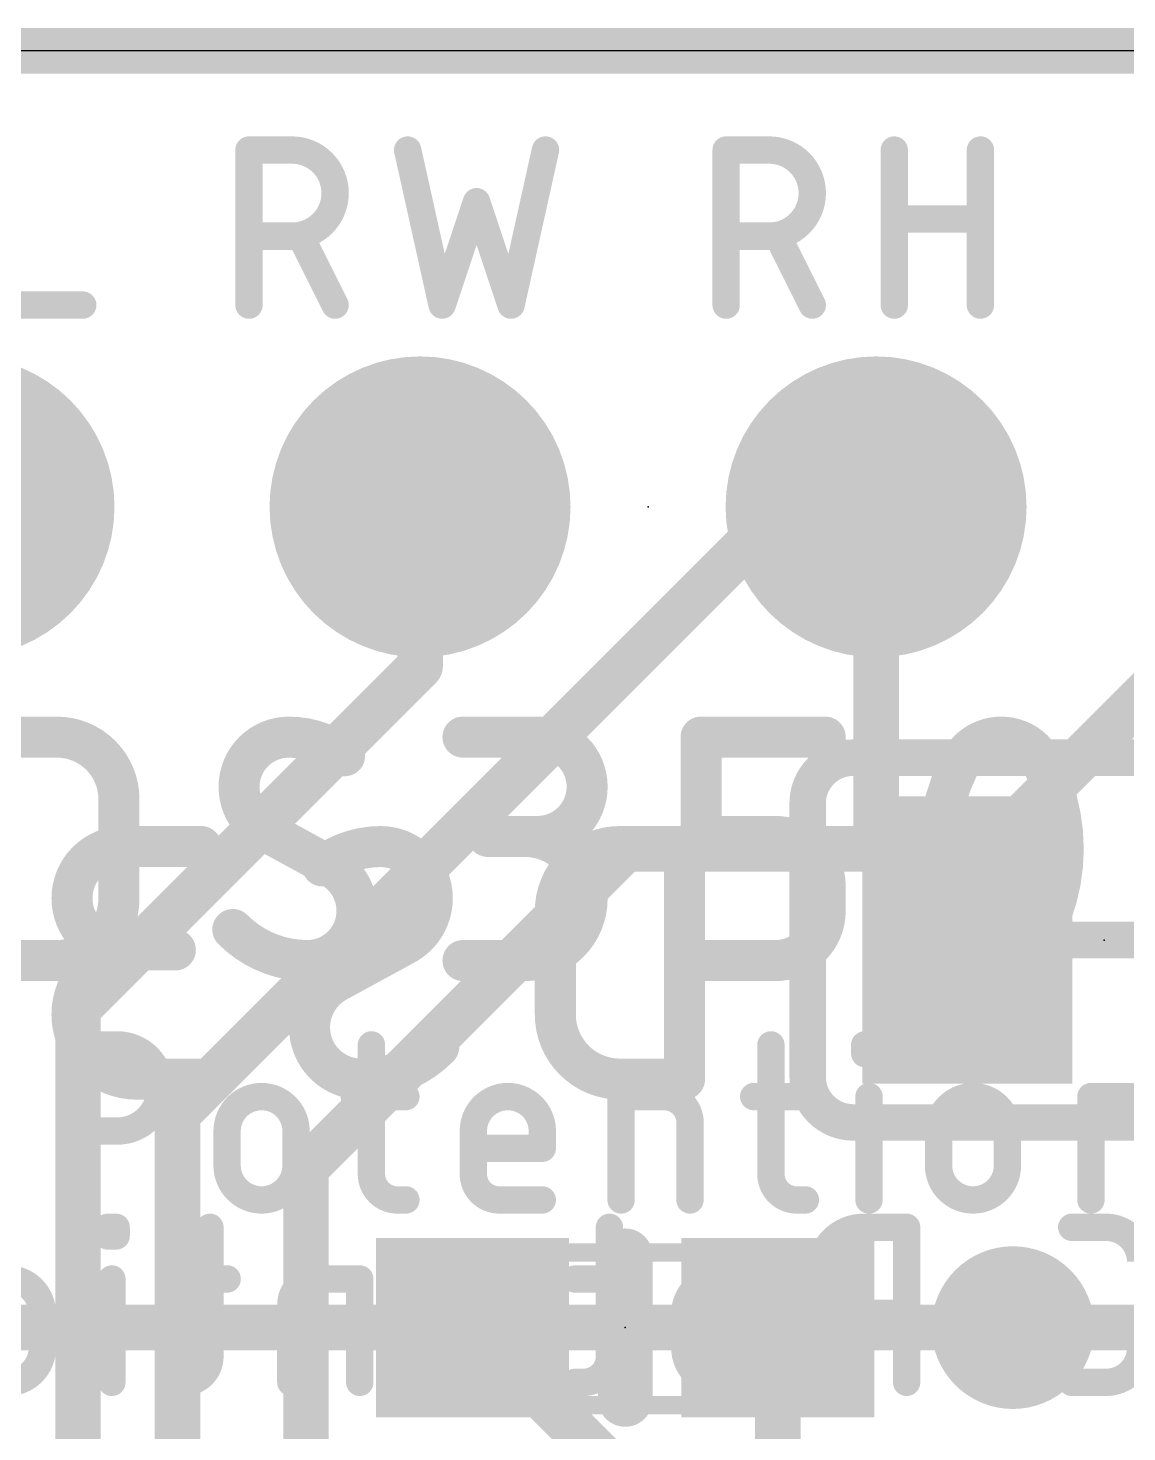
# Model space of a CAD drawing. Extents: x -0.1 to 25.5, y -0.1 to 17.9.
# Drawn here: x 9.25 to 15.37, y 10.09 to 17.91 of the extents above; entities that cross this region are included whole.
import ezdxf

# ---------------------------------------------------------------- set-up
doc = ezdxf.new("R2010")
doc.units = 0
for name, color, linetype in [('1', 12, 'CONTINUOUS'), ('16', 5, 'CONTINUOUS'), ('17', 110, 'CONTINUOUS'), ('18', 110, 'CONTINUOUS'), ('20', 4, 'CONTINUOUS'), ('21', 40, 'CONTINUOUS'), ('22', 6, 'CONTINUOUS'), ('23', 53, 'CONTINUOUS'), ('24', 53, 'CONTINUOUS'), ('51', 253, 'CONTINUOUS')]:
    doc.layers.add(name, color=color, linetype=linetype)

# ---------------------------------------------------------------- blocks, each defined once
blk = doc.blocks.new('RECT')
blk.add_solid([(-0.5, -0.5), (0.5, -0.5), (-0.5, 0.5), (0.5, 0.5)])
blk = doc.blocks.new('ROUNDP')
at = {"const_width": 0.5}
blk.add_lwpolyline([(0, -0.25, 1), (0, 0.25, 1), (0, -0.25)], format="xyb", dxfattribs=at)
blk = doc.blocks.new('ROUNDV')
at = {"const_width": 0.5}
blk.add_lwpolyline([(0, -0.25, 1), (0, 0.25, 1), (0, -0.25)], format="xyb", dxfattribs=at)

msp = doc.modelspace()

# ---------------------------------------------------------------- linework, layer by layer
at = {"layer": '1', "const_width": 0.254}
for points in [[(13.462, 15.24), (10.0789, 11.8569)], [(11.43, 14.351), (11.43, 15.24)], [(13.462, 15.24), (13.97, 15.24)], [(14.605, 13.335), (16.51, 15.24)], [(9.525, 12.446), (11.43, 14.351)], [(10.795, 11.557), (12.573, 13.335)], [(12.573, 13.335), (14.605, 13.335)], [(9.525, 8.89), (9.525, 12.446)], [(10.0789, 11.8569), (10.0789, 9.509)], [(10.795, 9.8375), (10.795, 11.557)], [(11.723, 10.668), (12.7, 9.691)], [(13.423, 10.668), (13.423, 8.675)], [(14.732, 10.668), (13.423, 10.668)], [(14.732, 10.668), (16.198, 10.668)]]:
    msp.add_lwpolyline(points, dxfattribs=at)
at = {"layer": '1', "const_width": 0.127}
for points in [[(11.4935, 15.24, 1), (11.3665, 15.24)], [(13.462, 15.3035, 1), (13.462, 15.1765)], [(13.5069, 15.1951, 1), (13.4171, 15.2849)], [(13.97, 15.1765, 1), (13.97, 15.3035)], [(11.4749, 14.3061, 1), (11.3851, 14.3959)], [(11.3665, 14.351, 1), (11.4935, 14.351)], [(12.573, 13.3985, 1), (12.573, 13.2715)], [(12.6179, 13.2901, 1), (12.5281, 13.3799)], [(14.605, 13.2715, 1), (14.605, 13.3985)], [(14.5601, 13.3799, 1), (14.6499, 13.2901)], [(9.5885, 12.446, 1), (9.4615, 12.446)], [(9.4801, 12.4909, 1), (9.5699, 12.4011)], [(10.1424, 11.8569, 1), (10.0154, 11.8569)], [(10.034, 11.9018, 1), (10.1238, 11.812)], [(10.8585, 11.557, 1), (10.7315, 11.557)], [(10.7501, 11.6019, 1), (10.8399, 11.5121)], [(11.7679, 10.7129, 1), (11.6781, 10.6231)], [(13.4865, 10.668, 1), (13.3595, 10.668)], [(13.423, 10.7315, 1), (13.423, 10.6045)], [(14.732, 10.7315, 1), (14.732, 10.6045)], [(14.732, 10.6045, 1), (14.732, 10.7315)]]:
    msp.add_lwpolyline(points, format="xyb", dxfattribs=at)
at = {"layer": '16', "const_width": 0.254}
for points in [[(25.4, 17.78), (0, 17.78)], [(13.97, 13.335), (13.97, 15.24)], [(14.478, 12.827), (13.97, 13.335)], [(4.953, 10.668), (14.732, 10.668)]]:
    msp.add_lwpolyline(points, dxfattribs=at)
at = {"layer": '16', "const_width": 0.127}
for points in [[(14.0335, 15.24, 1), (13.9065, 15.24)], [(14.0149, 13.3799, 1), (13.9251, 13.2901)], [(13.9065, 13.335, 1), (14.0335, 13.335)], [(14.4331, 12.7821, 1), (14.5229, 12.8719)], [(14.732, 10.6045, 1), (14.732, 10.7315)]]:
    msp.add_lwpolyline(points, format="xyb", dxfattribs=at)
at = {"layer": '20'}
msp.add_line((22.86, 17.78), (2.54, 17.78), dxfattribs=at)
at = {"layer": '21'}
for points, const_width in [([(10.4772, 16.3639), (10.4772, 17.2276)], 0.1524), ([(10.4772, 17.2276), (10.7171, 17.2276)], 0.1524), ([(11.3611, 17.2276), (11.553, 16.3639)], 0.1524), ([(11.9369, 16.3639), (12.1288, 17.2276)], 0.1524), ([(13.1349, 16.3639), (13.1349, 17.2276)], 0.1524), ([(13.1349, 17.2276), (13.3748, 17.2276)], 0.1524), ([(14.0713, 16.3639), (14.0713, 17.2276)], 0.1524), ([(14.5511, 17.2276), (14.5511, 16.3639)], 0.1524), ([(11.553, 16.3639), (11.745, 16.9397)], 0.1524), ([(11.745, 16.9397), (11.9369, 16.3639)], 0.1524), ([(14.0713, 16.8437), (14.5511, 16.8437)], 0.1524), ([(10.7171, 16.7478), (10.4772, 16.7478)], 0.1524), ([(10.957, 16.3639), (10.7651, 16.7478)], 0.1524), ([(13.3748, 16.7478), (13.1349, 16.7478)], 0.1524), ([(13.6147, 16.3639), (13.4228, 16.7478)], 0.1524), ([(9.1676, 16.3639), (9.5514, 16.3639)], 0.1524), ([(9.0617, 13.9573), (9.4074, 13.9573)], 0.2286), ([(11.6692, 13.9573), (12.0841, 13.9573)], 0.2286), ([(12.9951, 13.4041), (12.9951, 13.9573)], 0.2286), ([(12.9951, 13.9573), (13.6866, 13.9573)], 0.2286), ([(14.3901, 12.9893), (14.9433, 13.6807)], 0.2286), ([(9.7531, 13.6116), (9.7531, 13.0584)], 0.2286), ([(10.9407, 13.2313), (10.5604, 13.4387)], 0.2286), ([(12.0841, 13.4041), (11.8075, 13.4041)], 0.2286), ([(13.41, 13.4041), (12.9951, 13.4041)], 0.2286), ([(13.6866, 12.9893), (13.6866, 13.1276)], 0.2286), ([(9.4074, 12.7127), (9.0617, 12.7127)], 0.2286), ([(11.6692, 12.7127), (12.015, 12.7127)], 0.2286), ([(12.9951, 12.7127), (13.41, 12.7127)], 0.2286), ([(9.504, 11.3792), (9.504, 12.2428)], 0.1524), ([(9.504, 12.2428), (9.7439, 12.2428)], 0.1524), ([(11.1593, 12.2428), (11.1593, 11.5231)], 0.1524), ([(13.3843, 12.2428), (13.3843, 11.5231)], 0.1524), ([(13.9066, 12.1948), (13.9066, 12.2428)], 0.1524), ([(13.9066, 12.2428), (13.9546, 12.2428)], 0.1524), ([(13.9546, 12.2428), (13.9546, 12.1948)], 0.1524), ([(13.9546, 12.1948), (13.9066, 12.1948)], 0.1524), ([(11.0634, 11.9549), (11.3512, 11.9549)], 0.1524), ([(12.55, 11.3792), (12.55, 11.9549)], 0.1524), ([(12.55, 11.9549), (12.7899, 11.9549)], 0.1524), ([(13.2884, 11.9549), (13.5762, 11.9549)], 0.1524), ([(13.9306, 11.3792), (13.9306, 11.9549)], 0.1524), ([(15.1667, 11.3792), (15.1667, 11.9549)], 0.1524), ([(15.1667, 11.9549), (15.5985, 11.9549)], 0.1524), ([(12.9338, 11.811), (12.9338, 11.3792)], 0.1524), ([(9.7439, 11.763), (9.504, 11.763)], 0.1524), ([(10.3554, 11.5711), (10.3554, 11.763)], 0.1524), ([(10.7393, 11.763), (10.7393, 11.5711)], 0.1524), ([(11.727, 11.5231), (11.727, 11.763)], 0.1524), ([(12.1109, 11.763), (12.1109, 11.6671)], 0.1524), ([(14.3178, 11.5711), (14.3178, 11.763)], 0.1524), ([(14.7016, 11.763), (14.7016, 11.5711)], 0.1524), ([(12.1109, 11.6671), (11.727, 11.6671)], 0.1524), ([(11.3032, 11.3792), (11.3512, 11.3792)], 0.1524), ([(12.1109, 11.3792), (11.871, 11.3792)], 0.1524), ([(13.5283, 11.3792), (13.5762, 11.3792)], 0.1524), ([(12.573, 10.268), (12.573, 11.068)], 0.3048)]:
    msp.add_lwpolyline(points, dxfattribs=dict(at, const_width=const_width))
for points, const_width in [([(10.5153, 17.2276, 1), (10.4391, 17.2276)], 0.0762), ([(10.4772, 17.2657, 1), (10.4772, 17.1895)], 0.0762), ([(10.7171, 16.7478, 1), (10.7171, 17.2276)], 0.1524), ([(10.7171, 17.2657, 1), (10.7171, 17.1895)], 0.0762), ([(10.7171, 17.1895, 1), (10.7171, 17.2657)], 0.0762), ([(11.3983, 17.2358, 1), (11.3239, 17.2193)], 0.0762), ([(12.166, 17.2193, 1), (12.0916, 17.2358)], 0.0762), ([(13.173, 17.2276, 1), (13.0968, 17.2276)], 0.0762), ([(13.1349, 17.2657, 1), (13.1349, 17.1895)], 0.0762), ([(13.3748, 16.7478, 1), (13.3748, 17.2276)], 0.1524), ([(13.3748, 17.2657, 1), (13.3748, 17.1895)], 0.0762), ([(13.3748, 17.1895, 1), (13.3748, 17.2657)], 0.0762), ([(14.1094, 17.2276, 1), (14.0332, 17.2276)], 0.0762), ([(14.5892, 17.2276, 1), (14.513, 17.2276)], 0.0762), ([(11.7811, 16.9517, 1), (11.7088, 16.9276)], 0.0762), ([(11.7811, 16.9276, 1), (11.7088, 16.9517)], 0.0762), ([(14.0713, 16.8818, 1), (14.0713, 16.8056)], 0.0762), ([(14.5511, 16.8056, 1), (14.5511, 16.8818)], 0.0762), ([(10.4772, 16.7859, 1), (10.4772, 16.7097)], 0.0762), ([(10.7171, 16.7859, 1), (10.7171, 16.7097)], 0.0762), ([(10.7171, 16.7097, 1), (10.7171, 16.7859)], 0.0762), ([(10.7992, 16.7648, 1), (10.731, 16.7307)], 0.0762), ([(13.1349, 16.7859, 1), (13.1349, 16.7097)], 0.0762), ([(13.3748, 16.7859, 1), (13.3748, 16.7097)], 0.0762), ([(13.3748, 16.7097, 1), (13.3748, 16.7859)], 0.0762), ([(13.4569, 16.7648, 1), (13.3887, 16.7307)], 0.0762), ([(9.5514, 16.3258, 1), (9.5514, 16.402)], 0.0762), ([(10.4391, 16.3639, 1), (10.5153, 16.3639)], 0.0762), ([(10.9229, 16.3469, 1), (10.9911, 16.381)], 0.0762), ([(11.5169, 16.376, 1), (11.5892, 16.3519)], 0.0762), ([(11.5159, 16.3557, 1), (11.5902, 16.3722)], 0.0762), ([(11.8997, 16.3722, 1), (11.9741, 16.3557)], 0.0762), ([(11.9007, 16.3519, 1), (11.973, 16.376)], 0.0762), ([(13.0968, 16.3639, 1), (13.173, 16.3639)], 0.0762), ([(13.5806, 16.3469, 1), (13.6488, 16.381)], 0.0762), ([(14.0332, 16.3639, 1), (14.1094, 16.3639)], 0.0762), ([(14.513, 16.3639, 1), (14.5892, 16.3639)], 0.0762), ([(9.7531, 13.6116, 0.4142), (9.4074, 13.9573)], 0.2286), ([(9.4074, 14.0145, 1), (9.4074, 13.9002)], 0.1143), ([(9.4074, 13.9002, 1), (9.4074, 14.0145)], 0.1143), ([(10.6987, 13.9573, 0.4142), (10.4221, 13.6807)], 0.2286), ([(11.0099, 13.8536, 0.1623), (10.6987, 13.9573)], 0.2286), ([(10.6987, 14.0144, 1), (10.6987, 13.9002)], 0.1143), ([(10.6987, 13.9001, 1), (10.6987, 14.0144)], 0.1143), ([(11.6692, 14.0145, 1), (11.6692, 13.9002)], 0.1143), ([(12.0841, 13.4041, 1), (12.0841, 13.9573)], 0.2286), ([(12.0841, 14.0145, 1), (12.0841, 13.9002)], 0.1143), ([(12.0841, 13.9002, 1), (12.0841, 14.0145)], 0.1143), ([(12.9951, 14.0145, 1), (12.9951, 13.9002)], 0.1143), ([(13.0523, 13.9573, 1), (12.938, 13.9573)], 0.1143), ([(13.6866, 13.9002, 1), (13.6866, 14.0145)], 0.1143), ([(14.6667, 13.9573, 0.3205), (14.4247, 13.7844)], 0.2286), ([(14.9087, 13.7844, 0.3205), (14.6667, 13.9573)], 0.2286), ([(14.6667, 14.0144, 1), (14.6667, 13.9002)], 0.1143), ([(14.6667, 13.9002, 1), (14.6667, 14.0144)], 0.1143), ([(10.9756, 13.8079, 1), (11.0442, 13.8993)], 0.1143), ([(14.4247, 13.7844, 0.1139), (14.321, 13.335)], 0.2286), ([(14.3706, 13.803, 1), (14.4788, 13.7659)], 0.1143), ([(14.4761, 13.7594, 1), (14.3733, 13.8095)], 0.1143), ([(14.9601, 13.8095, 1), (14.8573, 13.7594)], 0.1143), ([(15.0124, 13.335, 0.1139), (14.9087, 13.7844)], 0.2286), ([(14.8547, 13.7659, 1), (14.9628, 13.803)], 0.1143), ([(10.4221, 13.6807, 0.2656), (10.5604, 13.4387)], 0.2286), ([(10.4793, 13.6807, 1), (10.365, 13.6807)], 0.1143), ([(14.9879, 13.645, 1), (14.8987, 13.7164)], 0.1143), ([(9.8103, 13.6116, 1), (9.696, 13.6116)], 0.1143), ([(10.365, 13.6807, 1), (10.4793, 13.6807)], 0.1143), ([(9.696, 13.6116, 1), (9.8103, 13.6116)], 0.1143), ([(10.5878, 13.4889, 1), (10.5331, 13.3885)], 0.1143), ([(10.5314, 13.3895, 1), (10.5894, 13.488)], 0.1143), ([(11.8075, 13.4613, 1), (11.8075, 13.347)], 0.1143), ([(12.015, 12.7127, 1), (12.015, 13.4041)], 0.2286), ([(12.015, 13.4613, 1), (12.015, 13.347)], 0.1143), ([(12.0841, 13.4613, 1), (12.0841, 13.347)], 0.1143), ([(12.0841, 13.347, 1), (12.0841, 13.4613)], 0.1143), ([(12.9951, 13.4613, 1), (12.9951, 13.347)], 0.1143), ([(12.938, 13.4041, 1), (13.0523, 13.4041)], 0.1143), ([(13.6866, 13.1276, 0.4142), (13.41, 13.4041)], 0.2286), ([(13.41, 13.4613, 1), (13.41, 13.347)], 0.1143), ([(13.41, 13.347, 1), (13.41, 13.4613)], 0.1143), ([(14.3781, 13.335, 1), (14.2638, 13.335)], 0.1143), ([(14.2638, 13.335, 1), (14.3781, 13.335)], 0.1143), ([(14.321, 13.335, 0.1139), (14.4247, 12.8856)], 0.2286), ([(14.9087, 12.8856, 0.1139), (15.0124, 13.335)], 0.2286), ([(15.0696, 13.335, 1), (14.9553, 13.335)], 0.1143), ([(14.9553, 13.335, 1), (15.0696, 13.335)], 0.1143), ([(11.079, 12.9893, 0.2656), (10.9407, 13.2313)], 0.2286), ([(10.9697, 13.2805, 1), (10.9117, 13.182)], 0.1143), ([(10.9134, 13.1811, 1), (10.9681, 13.2815)], 0.1143), ([(13.7437, 13.1276, 1), (13.6294, 13.1276)], 0.1143), ([(9.4074, 12.7127, 0.4142), (9.7531, 13.0584)], 0.2286), ([(9.8103, 13.0584, 1), (9.696, 13.0584)], 0.1143), ([(13.6294, 13.1276, 1), (13.7437, 13.1276)], 0.1143), ([(9.696, 13.0584, 1), (9.8103, 13.0584)], 0.1143), ([(10.8024, 12.7127, 0.4142), (11.079, 12.9893)], 0.2286), ([(11.1362, 12.9893, 1), (11.0219, 12.9893)], 0.1143), ([(13.41, 12.7127, 0.4142), (13.6866, 12.9893)], 0.2286), ([(13.7437, 12.9893, 1), (13.6294, 12.9893)], 0.1143), ([(14.3455, 13.025, 1), (14.4348, 12.9536)], 0.1143), ([(10.3876, 12.8856, 0.2), (10.8024, 12.7127)], 0.2286), ([(10.4281, 12.9258, 1), (10.347, 12.8453)], 0.1143), ([(11.0219, 12.9893, 1), (11.1362, 12.9893)], 0.1143), ([(13.6294, 12.9893, 1), (13.7437, 12.9893)], 0.1143), ([(14.4247, 12.8856, 0.3205), (14.6667, 12.7127)], 0.2286), ([(14.4788, 12.9041, 1), (14.3706, 12.867)], 0.1143), ([(14.6667, 12.7127, 0.3205), (14.9087, 12.8856)], 0.2286), ([(14.9628, 12.867, 1), (14.8547, 12.9041)], 0.1143), ([(14.3733, 12.8605, 1), (14.4761, 12.9106)], 0.1143), ([(14.8573, 12.9106, 1), (14.9601, 12.8605)], 0.1143), ([(9.4074, 12.7698, 1), (9.4074, 12.6555)], 0.1143), ([(9.4074, 12.6555, 1), (9.4074, 12.7698)], 0.1143), ([(10.8024, 12.7698, 1), (10.8024, 12.6555)], 0.1143), ([(10.8024, 12.6556, 1), (10.8024, 12.7698)], 0.1143), ([(11.6692, 12.7698, 1), (11.6692, 12.6555)], 0.1143), ([(12.015, 12.7698, 1), (12.015, 12.6555)], 0.1143), ([(12.015, 12.6555, 1), (12.015, 12.7698)], 0.1143), ([(12.9951, 12.7698, 1), (12.9951, 12.6555)], 0.1143), ([(13.41, 12.7698, 1), (13.41, 12.6555)], 0.1143), ([(13.41, 12.6555, 1), (13.41, 12.7698)], 0.1143), ([(14.6667, 12.7698, 1), (14.6667, 12.6556)], 0.1143), ([(14.6667, 12.6556, 1), (14.6667, 12.7698)], 0.1143), ([(9.5421, 12.2428, 1), (9.4659, 12.2428)], 0.0762), ([(9.504, 12.2809, 1), (9.504, 12.2047)], 0.0762), ([(9.7439, 11.763, 1), (9.7439, 12.2428)], 0.1524), ([(9.7439, 12.2809, 1), (9.7439, 12.2047)], 0.0762), ([(9.7439, 12.2047, 1), (9.7439, 12.2809)], 0.0762), ([(11.1974, 12.2428, 1), (11.1212, 12.2428)], 0.0762), ([(13.4224, 12.2428, 1), (13.3462, 12.2428)], 0.0762), ([(13.9447, 12.2428, 1), (13.8685, 12.2428)], 0.0762), ([(13.9066, 12.2809, 1), (13.9066, 12.2047)], 0.0762), ([(13.9927, 12.2428, 1), (13.9165, 12.2428)], 0.0762), ([(13.9546, 12.2047, 1), (13.9546, 12.2809)], 0.0762), ([(13.9066, 12.2329, 1), (13.9066, 12.1567)], 0.0762), ([(13.8685, 12.1948, 1), (13.9447, 12.1948)], 0.0762), ([(13.9165, 12.1948, 1), (13.9927, 12.1948)], 0.0762), ([(13.9546, 12.1567, 1), (13.9546, 12.2329)], 0.0762), ([(10.7393, 11.763, 1), (10.3554, 11.763)], 0.1524), ([(11.0634, 11.993, 1), (11.0634, 11.9168)], 0.0762), ([(11.3512, 11.9168, 1), (11.3512, 11.993)], 0.0762), ([(12.1109, 11.763, 1), (11.727, 11.763)], 0.1524), ([(12.5881, 11.9549, 1), (12.5119, 11.9549)], 0.0762), ([(12.55, 11.993, 1), (12.55, 11.9168)], 0.0762), ([(12.9338, 11.811, 0.4142), (12.7899, 11.9549)], 0.1524), ([(12.7899, 11.993, 1), (12.7899, 11.9168)], 0.0762), ([(12.7899, 11.9168, 1), (12.7899, 11.993)], 0.0762), ([(13.2884, 11.993, 1), (13.2884, 11.9168)], 0.0762), ([(13.5762, 11.9168, 1), (13.5762, 11.993)], 0.0762), ([(13.9687, 11.9549, 1), (13.8925, 11.9549)], 0.0762), ([(14.7016, 11.763, 1), (14.3178, 11.763)], 0.1524), ([(15.2048, 11.9549, 1), (15.1286, 11.9549)], 0.0762), ([(15.1667, 11.993, 1), (15.1667, 11.9168)], 0.0762), ([(12.9719, 11.811, 1), (12.8957, 11.811)], 0.0762), ([(9.504, 11.8011, 1), (9.504, 11.7249)], 0.0762), ([(9.7439, 11.8011, 1), (9.7439, 11.7249)], 0.0762), ([(9.7439, 11.7249, 1), (9.7439, 11.8011)], 0.0762), ([(10.3935, 11.763, 1), (10.3173, 11.763)], 0.0762), ([(10.7774, 11.763, 1), (10.7012, 11.763)], 0.0762), ([(11.7651, 11.763, 1), (11.6889, 11.763)], 0.0762), ([(12.149, 11.763, 1), (12.0728, 11.763)], 0.0762), ([(12.8957, 11.811, 1), (12.9719, 11.811)], 0.0762), ([(14.3559, 11.763, 1), (14.2797, 11.763)], 0.0762), ([(14.7397, 11.763, 1), (14.6635, 11.763)], 0.0762), ([(10.3173, 11.763, 1), (10.3935, 11.763)], 0.0762), ([(10.7012, 11.763, 1), (10.7774, 11.763)], 0.0762), ([(11.6889, 11.763, 1), (11.7651, 11.763)], 0.0762), ([(11.727, 11.7052, 1), (11.727, 11.629)], 0.0762), ([(12.0728, 11.763, 1), (12.149, 11.763)], 0.0762), ([(12.1109, 11.629, 1), (12.1109, 11.7052)], 0.0762), ([(14.2797, 11.763, 1), (14.3559, 11.763)], 0.0762), ([(14.6635, 11.763, 1), (14.7397, 11.763)], 0.0762), ([(12.0728, 11.6671, 1), (12.149, 11.6671)], 0.0762), ([(10.3554, 11.5711, 1), (10.7393, 11.5711)], 0.1524), ([(10.3935, 11.5711, 1), (10.3173, 11.5711)], 0.0762), ([(10.3173, 11.5711, 1), (10.3935, 11.5711)], 0.0762), ([(10.7774, 11.5711, 1), (10.7012, 11.5711)], 0.0762), ([(10.7012, 11.5711, 1), (10.7774, 11.5711)], 0.0762), ([(11.1593, 11.5231, 0.4142), (11.3032, 11.3792)], 0.1524), ([(11.1974, 11.5231, 1), (11.1212, 11.5231)], 0.0762), ([(11.727, 11.5231, 0.4142), (11.871, 11.3792)], 0.1524), ([(11.7651, 11.5231, 1), (11.6889, 11.5231)], 0.0762), ([(13.3843, 11.5231, 0.4142), (13.5283, 11.3792)], 0.1524), ([(13.4224, 11.5231, 1), (13.3462, 11.5231)], 0.0762), ([(14.3178, 11.5711, 1), (14.7016, 11.5711)], 0.1524), ([(14.3559, 11.5711, 1), (14.2797, 11.5711)], 0.0762), ([(14.2797, 11.5711, 1), (14.3559, 11.5711)], 0.0762), ([(14.7397, 11.5711, 1), (14.6635, 11.5711)], 0.0762), ([(14.6635, 11.5711, 1), (14.7397, 11.5711)], 0.0762), ([(11.1212, 11.5231, 1), (11.1974, 11.5231)], 0.0762), ([(11.6889, 11.5231, 1), (11.7651, 11.5231)], 0.0762), ([(13.3462, 11.5231, 1), (13.4224, 11.5231)], 0.0762), ([(9.4659, 11.3792, 1), (9.5421, 11.3792)], 0.0762), ([(11.3032, 11.4173, 1), (11.3032, 11.3411)], 0.0762), ([(11.3032, 11.3411, 1), (11.3032, 11.4173)], 0.0762), ([(11.3512, 11.3411, 1), (11.3512, 11.4173)], 0.0762), ([(11.871, 11.4173, 1), (11.871, 11.3411)], 0.0762), ([(11.871, 11.3411, 1), (11.871, 11.4173)], 0.0762), ([(12.1109, 11.3411, 1), (12.1109, 11.4173)], 0.0762), ([(12.5119, 11.3792, 1), (12.5881, 11.3792)], 0.0762), ([(12.8957, 11.3792, 1), (12.9719, 11.3792)], 0.0762), ([(13.5283, 11.4173, 1), (13.5283, 11.3411)], 0.0762), ([(13.5283, 11.3411, 1), (13.5283, 11.4173)], 0.0762), ([(13.5762, 11.3411, 1), (13.5762, 11.4173)], 0.0762), ([(13.8925, 11.3792, 1), (13.9687, 11.3792)], 0.0762), ([(15.1286, 11.3792, 1), (15.2048, 11.3792)], 0.0762), ([(12.6492, 11.068, 1), (12.4968, 11.068)], 0.1524), ([(12.4968, 10.268, 1), (12.6492, 10.268)], 0.1524)]:
    msp.add_lwpolyline(points, format="xyb", dxfattribs=dict(at, const_width=const_width))
at = {"layer": '22'}
for points, const_width in [([(13.843, 13.843, 0.4142), (13.589, 13.589)], 0.2032), ([(13.843, 13.8938, 1), (13.843, 13.7922)], 0.1016), ([(13.843, 13.7922, 1), (13.843, 13.8938)], 0.1016), ([(13.6398, 13.589, 1), (13.5382, 13.589)], 0.1016), ([(13.5382, 13.589, 1), (13.6398, 13.589)], 0.1016), ([(9.7793, 13.3477, 1), (9.7793, 12.772)], 0.2286), ([(9.7793, 13.4049, 1), (9.7793, 13.2906)], 0.1143), ([(9.7793, 13.2906, 1), (9.7793, 13.4049)], 0.1143), ([(10.2111, 13.2906, 1), (10.2111, 13.4049)], 0.1143), ([(11.2104, 13.3477, 0.1623), (10.8866, 13.2398)], 0.2286), ([(11.4983, 13.0598, 0.4142), (11.2104, 13.3477)], 0.2286), ([(11.2104, 13.4049, 1), (11.2104, 13.2906)], 0.1143), ([(11.2104, 13.2906, 1), (11.2104, 13.4049)], 0.1143), ([(12.5433, 13.3477, 0.4142), (12.1835, 12.9879)], 0.2286), ([(12.5433, 13.4049, 1), (12.5433, 13.2906)], 0.1143), ([(12.5433, 13.2906, 1), (12.5433, 13.4049)], 0.1143), ([(12.9603, 13.3477, 1), (12.846, 13.3477)], 0.1143), ([(12.9032, 13.2906, 1), (12.9032, 13.4049)], 0.1143), ([(10.8523, 13.2855, 1), (10.9209, 13.194)], 0.1143), ([(11.3544, 12.8079, 0.2656), (11.4983, 13.0598)], 0.2286), ([(11.5555, 13.0598, 1), (11.4412, 13.0598)], 0.1143), ([(11.4412, 13.0598, 1), (11.5555, 13.0598)], 0.1143), ([(12.2406, 12.9879, 1), (12.1263, 12.9879)], 0.1143), ([(12.1263, 12.9879, 1), (12.2406, 12.9879)], 0.1143), ([(11.3254, 12.8572, 1), (11.3834, 12.7587)], 0.1143), ([(11.3817, 12.7578, 1), (11.327, 12.8581)], 0.1143), ([(9.8512, 12.772, 1), (9.8512, 12.0523)], 0.2286), ([(9.7793, 12.8291, 1), (9.7793, 12.7148)], 0.1143), ([(9.7793, 12.7148, 1), (9.7793, 12.8291)], 0.1143), ([(9.8512, 12.7148, 1), (9.8512, 12.8291)], 0.1143), ([(10.0671, 12.7148, 1), (10.0671, 12.8291)], 0.1143), ([(10.9586, 12.5921, 0.2656), (10.8146, 12.3402)], 0.2286), ([(10.9312, 12.6422, 1), (10.9859, 12.5419)], 0.1143), ([(10.9876, 12.5428, 1), (10.9296, 12.6413)], 0.1143), ([(12.1835, 12.4121, 0.4142), (12.5433, 12.0523)], 0.2286), ([(12.2406, 12.4121, 1), (12.1263, 12.4121)], 0.1143), ([(10.8146, 12.3402, 0.4142), (11.1025, 12.0523)], 0.2286), ([(10.8718, 12.3402, 1), (10.7575, 12.3402)], 0.1143), ([(12.1263, 12.4121, 1), (12.2406, 12.4121)], 0.1143), ([(10.7575, 12.3402, 1), (10.8718, 12.3402)], 0.1143), ([(11.1025, 12.0523, 0.2), (11.5343, 12.2322)], 0.2286), ([(11.5749, 12.192, 1), (11.4937, 12.2725)], 0.1143), ([(9.8512, 12.1095, 1), (9.8512, 11.9952)], 0.1143), ([(9.8512, 11.9952, 1), (9.8512, 12.1095)], 0.1143), ([(10.2111, 11.9952, 1), (10.2111, 12.1095)], 0.1143), ([(11.1025, 12.1094, 1), (11.1025, 11.9952)], 0.1143), ([(11.1025, 11.9952, 1), (11.1025, 12.1095)], 0.1143), ([(12.5433, 12.1095, 1), (12.5433, 11.9952)], 0.1143), ([(12.5433, 11.9952, 1), (12.5433, 12.1094)], 0.1143), ([(12.9032, 11.9952, 1), (12.9032, 12.1095)], 0.1143), ([(13.589, 12.065, 0.4142), (13.843, 11.811)], 0.2032), ([(13.6398, 12.065, 1), (13.5382, 12.065)], 0.1016), ([(12.846, 12.0523, 1), (12.9603, 12.0523)], 0.1143), ([(13.5382, 12.065, 1), (13.6398, 12.065)], 0.1016), ([(13.843, 11.8618, 1), (13.843, 11.7602)], 0.1016), ([(13.843, 11.7602, 1), (13.843, 11.8618)], 0.1016), ([(9.6896, 11.2649, 1), (9.6896, 11.1887)], 0.0762), ([(9.7277, 11.2268, 1), (9.6515, 11.2268)], 0.0762), ([(9.7756, 11.2268, 1), (9.6994, 11.2268)], 0.0762), ([(9.7375, 11.1887, 1), (9.7375, 11.2649)], 0.0762), ([(10.2979, 11.2268, 1), (10.2217, 11.2268)], 0.0762), ([(12.523, 11.2268, 1), (12.4468, 11.2268)], 0.0762), ([(13.9003, 11.2268, 1), (13.9003, 10.747)], 0.1524), ([(13.9003, 11.2649, 1), (13.9003, 11.1887)], 0.0762), ([(13.9003, 11.1887, 1), (13.9003, 11.2649)], 0.0762), ([(14.1783, 11.2268, 1), (14.1021, 11.2268)], 0.0762), ([(14.1402, 11.1887, 1), (14.1402, 11.2649)], 0.0762), ([(15.0598, 11.2649, 1), (15.0598, 11.1887)], 0.0762), ([(15.4436, 11.0349, 0.4142), (15.2517, 11.2268)], 0.1524), ([(15.2517, 11.2649, 1), (15.2517, 11.1887)], 0.0762), ([(15.2517, 11.1887, 1), (15.2517, 11.2649)], 0.0762), ([(9.6896, 11.2169, 1), (9.6896, 11.1407)], 0.0762), ([(9.6515, 11.1788, 1), (9.7277, 11.1788)], 0.0762), ([(9.6994, 11.1788, 1), (9.7756, 11.1788)], 0.0762), ([(9.7375, 11.1407, 1), (9.7375, 11.2169)], 0.0762), ([(9.3264, 10.747, 1), (8.9425, 10.747)], 0.1524), ([(9.7517, 10.9389, 1), (9.6755, 10.9389)], 0.0762), ([(10.0679, 10.977, 1), (10.0679, 10.9008)], 0.0762), ([(10.3558, 10.9008, 1), (10.3558, 10.977)], 0.0762), ([(10.8543, 10.9389, 0.4142), (10.7104, 10.795)], 0.1524), ([(10.8543, 10.977, 1), (10.8543, 10.9008)], 0.0762), ([(10.8543, 10.9008, 1), (10.8543, 10.977)], 0.0762), ([(11.1323, 10.9389, 1), (11.0561, 10.9389)], 0.0762), ([(11.0942, 10.9008, 1), (11.0942, 10.977)], 0.0762), ([(11.9171, 10.747, 1), (11.5333, 10.747)], 0.1524), ([(12.293, 10.977, 1), (12.293, 10.9008)], 0.0762), ([(12.5808, 10.9008, 1), (12.5808, 10.977)], 0.0762), ([(13.2887, 10.747, 1), (12.9049, 10.747)], 0.1524), ([(10.7485, 10.795, 1), (10.6723, 10.795)], 0.0762), ([(9.3645, 10.747, 1), (9.2883, 10.747)], 0.0762), ([(10.6723, 10.795, 1), (10.7485, 10.795)], 0.0762), ([(11.5714, 10.747, 1), (11.4952, 10.747)], 0.0762), ([(11.9552, 10.747, 1), (11.879, 10.747)], 0.0762), ([(12.943, 10.747, 1), (12.8668, 10.747)], 0.0762), ([(13.3268, 10.747, 1), (13.2506, 10.747)], 0.0762), ([(13.9003, 10.7851, 1), (13.9003, 10.7089)], 0.0762), ([(13.9003, 10.7089, 1), (13.9003, 10.7851)], 0.0762), ([(14.1402, 10.7089, 1), (14.1402, 10.7851)], 0.0762), ([(9.2883, 10.747, 1), (9.3645, 10.747)], 0.0762), ([(11.4952, 10.747, 1), (11.5714, 10.747)], 0.0762), ([(11.5333, 10.6892, 1), (11.5333, 10.613)], 0.0762), ([(11.879, 10.747, 1), (11.9552, 10.747)], 0.0762), ([(11.9171, 10.613, 1), (11.9171, 10.6892)], 0.0762), ([(12.8668, 10.747, 1), (12.943, 10.747)], 0.0762), ([(13.2506, 10.747, 1), (13.3268, 10.747)], 0.0762), ([(11.4952, 10.6511, 1), (11.5714, 10.6511)], 0.0762), ([(8.9425, 10.5551, 1), (9.3263, 10.5551)], 0.1524), ([(9.3644, 10.5551, 1), (9.2882, 10.5551)], 0.0762), ([(9.2883, 10.5551, 1), (9.3645, 10.5551)], 0.0762), ([(10.1159, 10.3632, 0.4142), (10.2598, 10.5071)], 0.1524), ([(10.2979, 10.5071, 1), (10.2217, 10.5071)], 0.0762), ([(11.7732, 10.3632, 0.4142), (11.9171, 10.5071)], 0.1524), ([(11.9552, 10.5071, 1), (11.879, 10.5071)], 0.0762), ([(12.3409, 10.3632, 0.4142), (12.4849, 10.5071)], 0.1524), ([(12.523, 10.5071, 1), (12.4468, 10.5071)], 0.0762), ([(12.9049, 10.5551, 1), (13.2887, 10.5551)], 0.1524), ([(12.943, 10.5551, 1), (12.8668, 10.5551)], 0.0762), ([(12.8668, 10.5551, 1), (12.943, 10.5551)], 0.0762), ([(13.3268, 10.5551, 1), (13.2506, 10.5551)], 0.0762), ([(13.2506, 10.5551, 1), (13.3268, 10.5551)], 0.0762), ([(15.2517, 10.3632, 0.4142), (15.4436, 10.5551)], 0.1524), ([(10.2217, 10.5071, 1), (10.2979, 10.5071)], 0.0762), ([(11.879, 10.5071, 1), (11.9552, 10.5071)], 0.0762), ([(12.4468, 10.5071, 1), (12.523, 10.5071)], 0.0762), ([(9.6755, 10.3632, 1), (9.7517, 10.3632)], 0.0762), ([(10.0679, 10.4013, 1), (10.0679, 10.3251)], 0.0762), ([(10.1159, 10.4013, 1), (10.1159, 10.3251)], 0.0762), ([(10.1159, 10.3251, 1), (10.1159, 10.4013)], 0.0762), ([(10.6723, 10.3632, 1), (10.7485, 10.3632)], 0.0762), ([(11.0561, 10.3632, 1), (11.1323, 10.3632)], 0.0762), ([(11.5333, 10.4013, 1), (11.5333, 10.3251)], 0.0762), ([(11.7732, 10.4013, 1), (11.7732, 10.3251)], 0.0762), ([(11.7732, 10.3251, 1), (11.7732, 10.4013)], 0.0762), ([(12.293, 10.4013, 1), (12.293, 10.3251)], 0.0762), ([(12.3409, 10.4013, 1), (12.3409, 10.3251)], 0.0762), ([(12.3409, 10.3251, 1), (12.3409, 10.4013)], 0.0762), ([(14.1021, 10.3632, 1), (14.1783, 10.3632)], 0.0762), ([(15.0598, 10.4013, 1), (15.0598, 10.3251)], 0.0762), ([(15.2517, 10.4013, 1), (15.2517, 10.3251)], 0.0762), ([(15.2517, 10.3251, 1), (15.2517, 10.4013)], 0.0762)]:
    msp.add_lwpolyline(points, format="xyb", dxfattribs=dict(at, const_width=const_width))
for points, const_width in [([(16.637, 13.843), (13.843, 13.843)], 0.2032), ([(13.589, 12.065), (13.589, 13.589)], 0.2032), ([(10.2111, 13.3477), (9.7793, 13.3477)], 0.2286), ([(12.9032, 13.3477), (12.5433, 13.3477)], 0.2286), ([(12.9032, 12.0523), (12.9032, 13.3477)], 0.2286), ([(12.1835, 12.9879), (12.1835, 12.4121)], 0.2286), ([(10.9586, 12.5921), (11.3544, 12.8079)], 0.2286), ([(9.7793, 12.772), (10.0671, 12.772)], 0.2286), ([(10.2111, 12.0523), (9.8512, 12.0523)], 0.2286), ([(12.5433, 12.0523), (12.9032, 12.0523)], 0.2286), ([(13.843, 11.811), (16.637, 11.811)], 0.2032), ([(9.7375, 11.2268), (9.6896, 11.2268)], 0.1524), ([(9.6896, 11.2268), (9.6896, 11.1788)], 0.1524), ([(9.7375, 11.1788), (9.7375, 11.2268)], 0.1524), ([(10.2598, 11.2268), (10.2598, 10.5071)], 0.1524), ([(12.4849, 11.2268), (12.4849, 10.5071)], 0.1524), ([(14.1402, 11.2268), (13.9003, 11.2268)], 0.1524), ([(14.1402, 10.3632), (14.1402, 11.2268)], 0.1524), ([(15.2517, 11.2268), (15.0598, 11.2268)], 0.1524), ([(9.6896, 11.1788), (9.7375, 11.1788)], 0.1524), ([(9.7136, 10.3632), (9.7136, 10.9389)], 0.1524), ([(10.3558, 10.9389), (10.0679, 10.9389)], 0.1524), ([(11.0942, 10.9389), (10.8543, 10.9389)], 0.1524), ([(11.0942, 10.3632), (11.0942, 10.9389)], 0.1524), ([(12.5808, 10.9389), (12.293, 10.9389)], 0.1524), ([(10.7104, 10.795), (10.7104, 10.3632)], 0.1524), ([(9.3264, 10.5551), (9.3264, 10.747)], 0.1524), ([(11.5333, 10.747), (11.5333, 10.6511)], 0.1524), ([(11.9171, 10.5071), (11.9171, 10.747)], 0.1524), ([(12.9049, 10.747), (12.9049, 10.5551)], 0.1524), ([(13.2887, 10.5551), (13.2887, 10.747)], 0.1524), ([(13.9003, 10.747), (14.1402, 10.747)], 0.1524), ([(11.5333, 10.6511), (11.9171, 10.6511)], 0.1524), ([(10.1159, 10.3632), (10.0679, 10.3632)], 0.1524), ([(11.5333, 10.3632), (11.7732, 10.3632)], 0.1524), ([(12.3409, 10.3632), (12.293, 10.3632)], 0.1524), ([(15.0598, 10.3632), (15.2517, 10.3632)], 0.1524)]:
    msp.add_lwpolyline(points, dxfattribs=dict(at, const_width=const_width))
at = {"layer": '23'}
for p in [(12.7, 15.24), (12.573, 10.668)]:
    msp.add_point(p, dxfattribs=at)
at = {"layer": '24'}
msp.add_point((15.24, 12.827), dxfattribs=at)
at = {"layer": '51', "const_width": 0.1016}
for points in [[(12.929, 11.087), (12.217, 11.087)], [(12.929, 10.236), (12.217, 10.236)]]:
    msp.add_lwpolyline(points, dxfattribs=at)
at = {"layer": '51', "const_width": 0.0508}
for points in [[(12.217, 11.1124, 1), (12.217, 11.0616)], [(12.929, 11.0616, 1), (12.929, 11.1124)], [(12.217, 10.2614, 1), (12.217, 10.2106)], [(12.929, 10.2106, 1), (12.929, 10.2614)]]:
    msp.add_lwpolyline(points, format="xyb", dxfattribs=at)

# ---------------------------------------------------------------- block references
at = {"layer": '1', "xscale": 1.075, "rotation": 180}
for p in [(11.723, 10.668), (13.423, 10.668)]:
    msp.add_blockref('RECT', p, dxfattribs=at)
at = {"layer": '16', "xscale": 1.1684, "yscale": 1.6002, "rotation": 180}
msp.add_blockref('RECT', (14.478, 12.827), dxfattribs=at)
at = {"layer": '16', "xscale": 0.635, "yscale": 0.2032}
msp.add_blockref('RECT', (15.24, 12.827), dxfattribs=at)
at = {"layer": '17', "xscale": 1.6764, "yscale": 1.6764, "rotation": 90}
for p in [(8.89, 15.24), (8.89, 15.24), (11.43, 15.24), (11.43, 15.24), (13.97, 15.24), (13.97, 15.24)]:
    msp.add_blockref('ROUNDP', p, dxfattribs=at)
at = {"layer": '18', "xscale": 0.9064, "yscale": 0.9064}
msp.add_blockref('ROUNDV', (14.732, 10.668), dxfattribs=at)
msp.add_blockref('ROUNDV', (14.732, 10.668), dxfattribs=at)
at = {"layer": '51', "xscale": 0.508, "yscale": 0.508}
for p in [(11.43, 15.24), (13.97, 15.24)]:
    msp.add_blockref('RECT', p, dxfattribs=at)
at = {"layer": '51', "xscale": 0.5001, "yscale": 0.95, "rotation": 180}
for p in [(11.9928, 10.6629), (13.1612, 10.6629)]:
    msp.add_blockref('RECT', p, dxfattribs=at)

doc.saveas('drawing.dxf')
